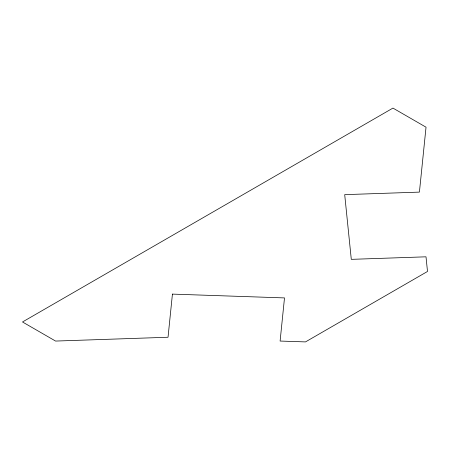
<?xml version="1.0" encoding="UTF-8"?>
<svg xmlns="http://www.w3.org/2000/svg" width="450" height="450" viewBox="0 0 450 450"><rect width="100%" height="100%" fill="white"/><g stroke="black" fill="none" stroke-linecap="round" stroke-linejoin="round"><path stroke-width="0.67" d="M172.429 294.109L168.036 337.247L55.575 341.066L22.5 321.969L392.951 108.09L426.032 127.187L419.417 192.111L344.7 194.648L351.293 259.352L426.009 256.815L427.5 271.468L305.488 341.91L280.108 341.049L284.501 297.917L172.429 294.109"/></g></svg>
